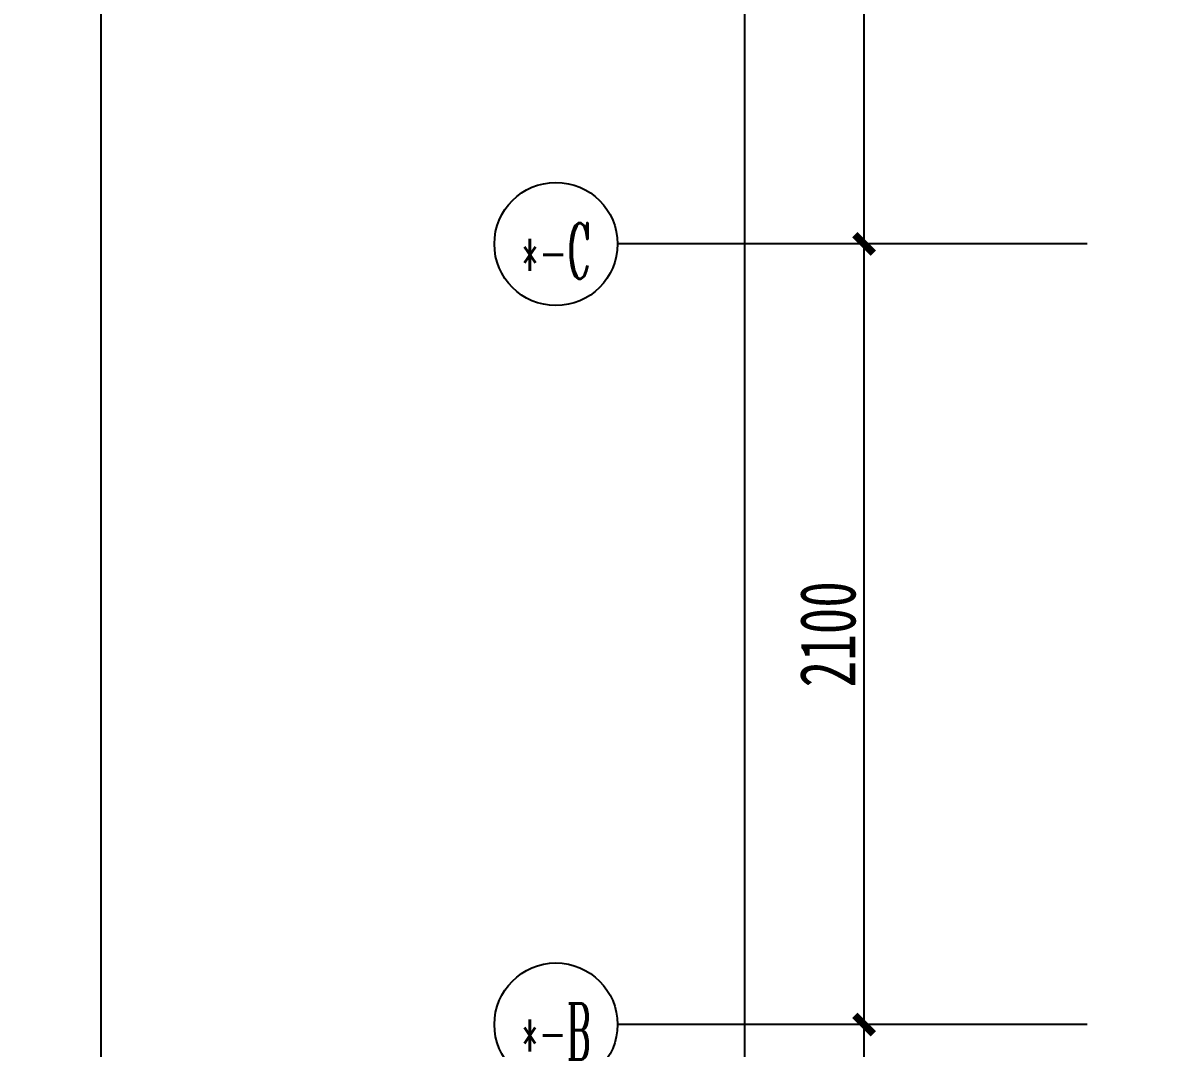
# Model space of a CAD drawing. Extents: x -255202 to 66368, y -6372500 to 603.
# Drawn here: x -131340 to -128281, y -3189248 to -3186489 of the extents above; entities that cross this region are included whole.
import ezdxf
from ezdxf.enums import TextEntityAlignment as Align

# ---------------------------------------------------------------- set-up
doc = ezdxf.new("R2010")
doc.units = 0
doc.header["$LTSCALE"] = 10
doc.header["$MEASUREMENT"] = 0
for name, color, linetype in [('A-DIM（轴号轴线尺寸）', 3, 'Continuous'), ('A-MARK（制图符号）', 8, 'Continuous'), ('AXIS_TEXT', 7, 'Continuous'), ('DIM【标注】', 149, 'Continuous')]:
    doc.layers.add(name, color=color, linetype=linetype)
doc.styles.add('_TCH_AXIS', font='COMPLEX', dxfattribs={"bigfont": 'GBCBIG'})
doc.styles.add('COMPLEX', font='COMPLEX')
doc.styles.add('样式222', font='', dxfattribs={"width": 0.7})
doc.styles.get('样式222').set_extended_font_data('STXihei')
doc.dimstyles.new('DK-50', dxfattribs={"dimscale": 50, "dimtxt": 3, "dimasz": 1, "dimexe": 0.4, "dimexo": 0.4, "dimgap": 0.4, "dimtad": 1, "dimtoh": 1, "dimdec": 0, "dimrnd": 5, "dimdsep": 46, "dimtxsty": '样式222', "dimblk": 'ARCHTICK', "dimcen": 3, "dimdle": 0.4, "dimclrd": 149, "dimclre": 149, "dimclrt": 149, "dimadec": 0, "dimazin": 0, "dimtfac": 1, "dimtdec": 0, "dimtix": 1, "dimtmove": 2, "dimatfit": 3, "dimldrblk": 'ARCHTICK', "dimfxl": 3, "dimfxlon": 1, "dimtvp": 1, "dimtolj": 1, "dimtzin": 0, "dimarcsym": 0})

# ---------------------------------------------------------------- blocks, each defined once
blk = doc.blocks.new('_AXISO')
blk.add_circle((0, 0), 0.5)
at = {"layer": 'AXIS_TEXT', "style": 'COMPLEX', "width": 1.041667}
blk.add_attdef('A', text='', height=0.56, dxfattribs=at).set_placement((-0.25, -0.28), (0.25, -0.28), align=Align.FIT)
blk = doc.blocks.new('_ArchTick')
at = {"color": 0, "linetype": 'ByBlock', "const_width": 0.4}
blk.add_lwpolyline([(-0.5, -0.5), (0.5, 0.5)], dxfattribs=at)
blk = doc.blocks.new('*D1168')
at = {"layer": 'Defpoints', "color": 0, "transparency": 16777216}
for p in [(-109183.7, -3184984.5), (-108262.8, -3184984.5), (-108262.8, -3197184.5)]:
    blk.add_point(p, dxfattribs=at)
at = {"layer": 'DIM【标注】', "color": 149, "lineweight": -2, "transparency": 16777216}
for p, q in [((-109033.7, -3184984.5), (-109203.7, -3184984.5)), ((-109183.7, -3197204.5), (-109183.7, -3184964.5)), ((-109033.7, -3197184.5), (-109203.7, -3197184.5))]:
    blk.add_line(p, q, dxfattribs=at)
at = {"layer": 'DIM【标注】', "color": 149, "lineweight": -2, "transparency": 16777216, "xscale": 50, "yscale": 50, "zscale": 50}
for p, rotation in [((-109183.7, -3184984.5), 90), ((-109183.7, -3197184.5), 270)]:
    blk.add_blockref('_ArchTick', p, dxfattribs=dict(at, rotation=rotation))
at = {"layer": 'DIM【标注】', "color": 149, "transparency": 16777216, "insert": (-109280.5, -3191084.5), "char_height": 150, "attachment_point": 5, "rotation": 90, "style": '样式222'}
blk.add_mtext('\\A1;12200', dxfattribs=at)
blk = doc.blocks.new('*D1169')
at = {"layer": 'Defpoints', "color": 0, "transparency": 16777216}
for p in [(-108863.3, -3189184.5), (-108262.8, -3189184.5), (-108262.8, -3197184.5)]:
    blk.add_point(p, dxfattribs=at)
at = {"layer": 'DIM【标注】', "color": 149, "lineweight": -2, "transparency": 16777216}
for p, q in [((-108713.3, -3189184.5), (-108883.3, -3189184.5)), ((-108863.3, -3197204.5), (-108863.3, -3189164.5)), ((-108713.3, -3197184.5), (-108883.3, -3197184.5))]:
    blk.add_line(p, q, dxfattribs=at)
at = {"layer": 'DIM【标注】', "color": 149, "lineweight": -2, "transparency": 16777216, "xscale": 50, "yscale": 50, "zscale": 50}
for p, rotation in [((-108863.3, -3189184.5), 90), ((-108863.3, -3197184.5), 270)]:
    blk.add_blockref('_ArchTick', p, dxfattribs=dict(at, rotation=rotation))
at = {"layer": 'DIM【标注】', "color": 149, "transparency": 16777216, "insert": (-108960.2, -3193184.5), "char_height": 150, "attachment_point": 5, "rotation": 90, "style": '样式222'}
blk.add_mtext('\\A1;8000', dxfattribs=at)
blk = doc.blocks.new('*D1170')
at = {"layer": 'Defpoints', "color": 0, "transparency": 16777216}
for p in [(-108863.3, -3187084.5), (-108262.8, -3187084.5), (-108262.8, -3189184.5)]:
    blk.add_point(p, dxfattribs=at)
at = {"layer": 'DIM【标注】', "color": 149, "lineweight": -2, "transparency": 16777216}
for p, q in [((-108863.3, -3189204.5), (-108863.3, -3187064.5)), ((-108713.3, -3187084.5), (-108883.3, -3187084.5)), ((-108713.3, -3189184.5), (-108883.3, -3189184.5))]:
    blk.add_line(p, q, dxfattribs=at)
at = {"layer": 'DIM【标注】', "color": 149, "lineweight": -2, "transparency": 16777216, "xscale": 50, "yscale": 50, "zscale": 50}
for p, rotation in [((-108863.3, -3187084.5), 90), ((-108863.3, -3189184.5), 270)]:
    blk.add_blockref('_ArchTick', p, dxfattribs=dict(at, rotation=rotation))
at = {"layer": 'DIM【标注】', "color": 149, "transparency": 16777216, "insert": (-108960.2, -3188134.5), "char_height": 150, "attachment_point": 5, "rotation": 90, "style": '样式222'}
blk.add_mtext('\\A1;2100', dxfattribs=at)
blk = doc.blocks.new('*D1171')
at = {"layer": 'Defpoints', "color": 0, "transparency": 16777216}
for p in [(-108863.3, -3184984.5), (-108262.8, -3184984.5), (-108262.8, -3187084.5)]:
    blk.add_point(p, dxfattribs=at)
at = {"layer": 'DIM【标注】', "color": 149, "lineweight": -2, "transparency": 16777216}
for p, q in [((-108713.3, -3184984.5), (-108883.3, -3184984.5)), ((-108863.3, -3187104.5), (-108863.3, -3184964.5)), ((-108713.3, -3187084.5), (-108883.3, -3187084.5))]:
    blk.add_line(p, q, dxfattribs=at)
at = {"layer": 'DIM【标注】', "color": 149, "lineweight": -2, "transparency": 16777216, "xscale": 50, "yscale": 50, "zscale": 50}
for p, rotation in [((-108863.3, -3184984.5), 90), ((-108863.3, -3187084.5), 270)]:
    blk.add_blockref('_ArchTick', p, dxfattribs=dict(at, rotation=rotation))
at = {"layer": 'DIM【标注】', "color": 149, "transparency": 16777216, "insert": (-108960.2, -3186034.5), "char_height": 150, "attachment_point": 5, "rotation": 90, "style": '样式222'}
blk.add_mtext('\\A1;2100', dxfattribs=at)
blk = doc.blocks.new('bz2')
at = {"layer": 'DIM【标注】'}
for p, q in [((-108262.8, -3187084.5), (-109526.4, -3187084.5)), ((-108262.8, -3189184.5), (-109526.4, -3189184.5))]:
    blk.add_line(p, q, dxfattribs=at)
ref = blk.add_blockref('_AXISO', (-109692, -3187084.5), dxfattribs=dict(at, xscale=331.2, yscale=331.2, zscale=331.2))
ref.add_attrib('A', '*-C', dxfattribs={"layer": 'A-DIM（轴号轴线尺寸）', "height": 150, "style": '_TCH_AXIS', "width": 0.46017}).set_placement((-109785.7, -3187178.2), (-109598.4, -3187178.2), align=Align.FIT)
ref = blk.add_blockref('_AXISO', (-109692, -3189184.5), dxfattribs=dict(at, xscale=331.2, yscale=331.2, zscale=331.2))
ref.add_attrib('A', '*-B', dxfattribs={"layer": 'A-DIM（轴号轴线尺寸）', "height": 150, "style": '_TCH_AXIS', "width": 0.444571}).set_placement((-109785.7, -3189278.2), (-109598.4, -3189278.2), align=Align.FIT)
for p1, p2, distance, picture, middle in [((-108262.8, -3197184.5), (-108262.8, -3184984.5), 920.9, '*D1168', (-109280.5, -3191084.5)), ((-108262.8, -3187084.5), (-108262.8, -3184984.5), 600.5, '*D1171', (-108960.2, -3186034.5)), ((-108262.8, -3189184.5), (-108262.8, -3187084.5), 600.5, '*D1170', (-108960.2, -3188134.5)), ((-108262.8, -3197184.5), (-108262.8, -3189184.5), 600.5, '*D1169', (-108960.2, -3193184.5))]:
    dim = blk.add_aligned_dim(p1=p1, p2=p2, distance=distance, dimstyle='DK-50', dxfattribs=at)
    dim.commit()
    dim.dimension.update_dxf_attribs({"geometry": picture, "text_midpoint": middle})

msp = doc.modelspace()

# ---------------------------------------------------------------- linework, layer by layer
at = {"layer": 'A-MARK（制图符号）', "color": 250}
msp.add_lwpolyline([(-131130.3, -3183925), (-131130.3, -3193204), (-130920.3, -3193280.5), (-131340.3, -3193354.5), (-131130.3, -3193429), (-131130.3, -3201437.2), (-126203.3, -3201437.2), (-126126.8, -3201227.2), (-126052.8, -3201647.2), (-125978.3, -3201437.2), (-120457.4, -3201437.2)], dxfattribs=at)

# ---------------------------------------------------------------- block references
at = {"layer": 'DIM【标注】'}
msp.add_blockref('bz2', (-20214.2, 0), dxfattribs=at)

doc.saveas('drawing.dxf')
